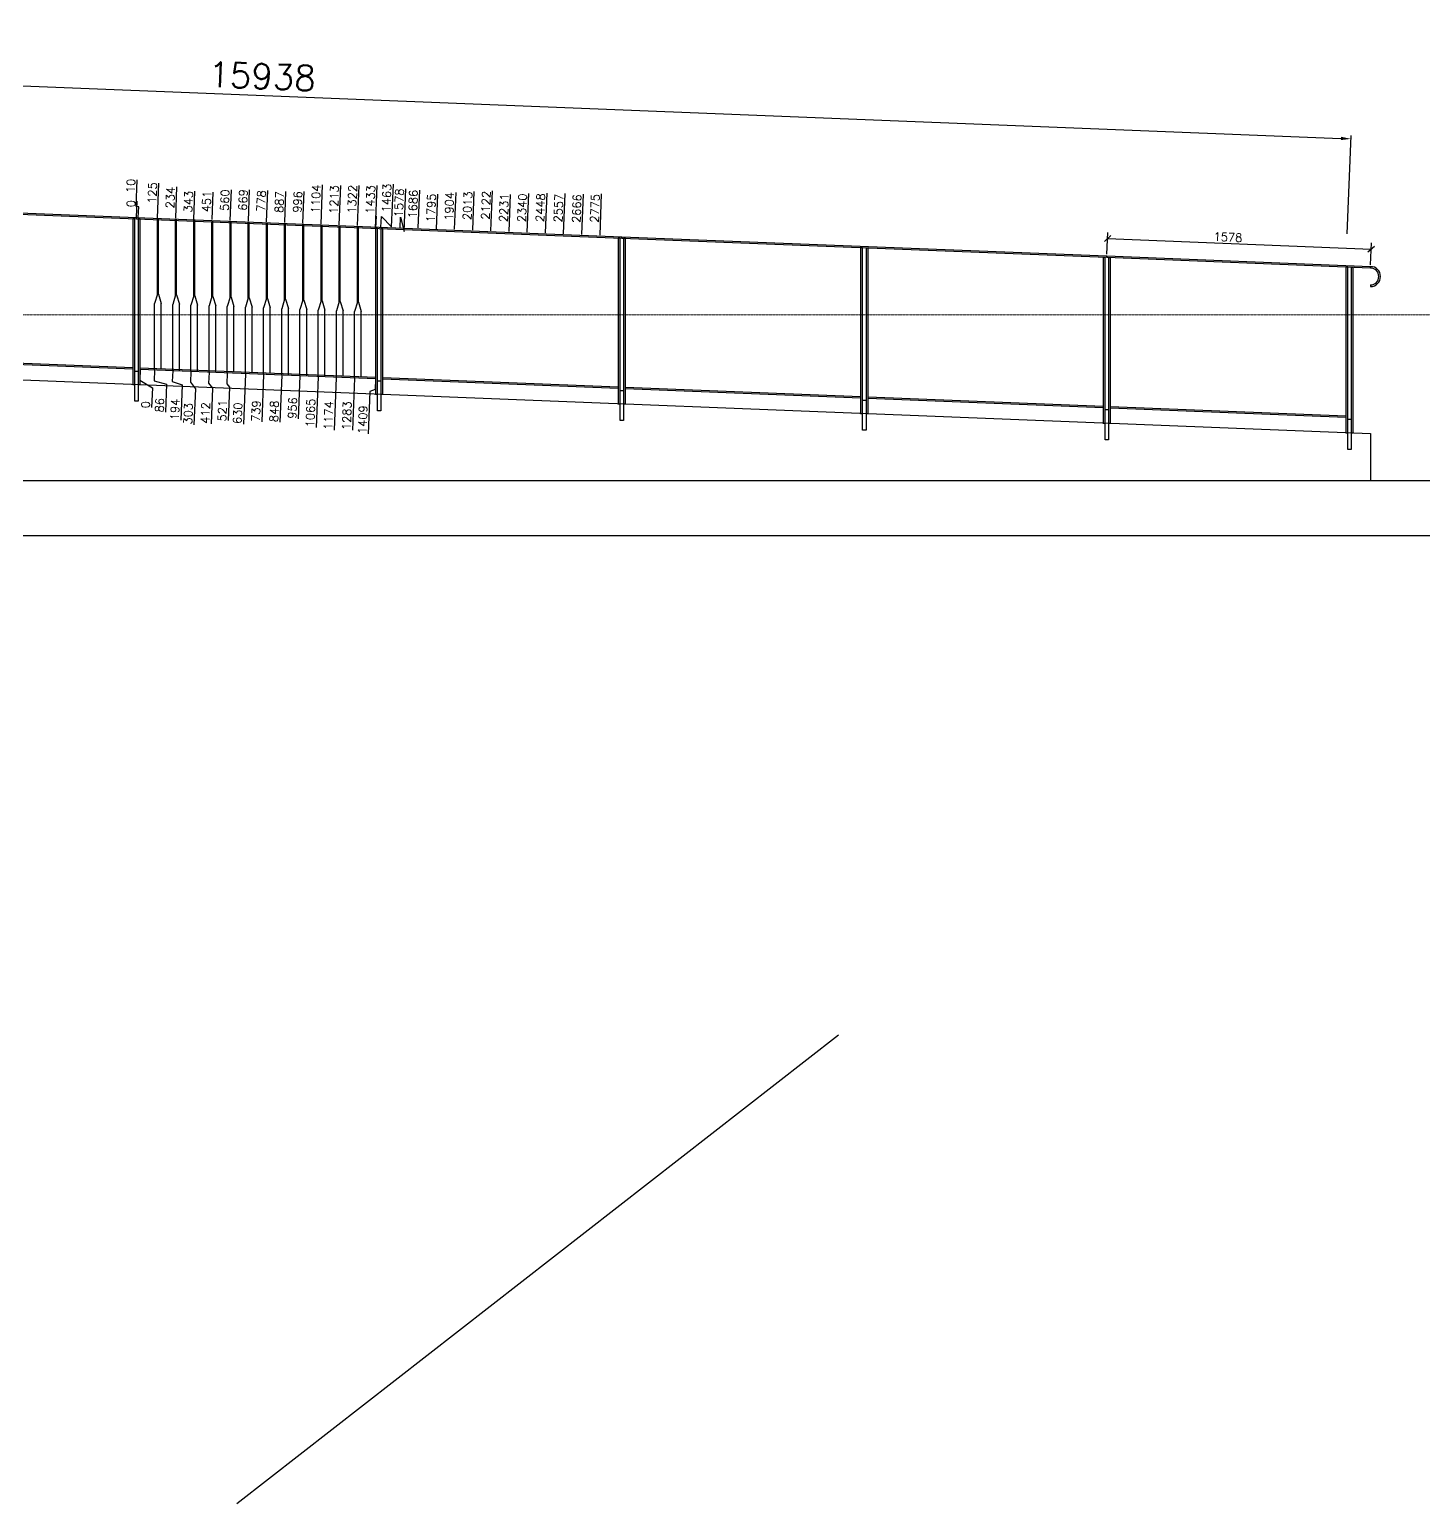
# Model space of a CAD drawing. Header units: millimetres. Extents: x -25270 to 56616, y 992 to 38275.
# Drawn here: x 15404 to 23747, y 992 to 9810 of the extents above; entities that cross this region are included whole.
import ezdxf

# ---------------------------------------------------------------- set-up
doc = ezdxf.new("R2010")
doc.units = ezdxf.units.MM
doc.linetypes.add('AXES2', pattern=[1.125, 0.75, -0.125, 0.125, -0.125])
doc.layers.add('AXES', color=1, linetype='AXES2', lineweight=13)
for name, color, linetype in [('Etat des lieux', 2, 'Continuous'), ('Garde Corps', 7, 'Continuous'), ('POTCACH', 7, 'Continuous')]:
    doc.layers.add(name, color=color, linetype=linetype)
doc.styles.add('CENTIEME', font='txt.shx', dxfattribs={"height": 150})
doc.styles.add('DETX4', font='romans.shx', dxfattribs={"height": 50})
doc.dimstyles.new('CUMULCENTIEME', dxfattribs={"dimtxt": 150, "dimasz": 60, "dimexe": 20, "dimexo": 200, "dimgap": 40, "dimtad": 1, "dimdec": 0, "dimzin": 9, "dimdsep": 46, "dimtxsty": 'CENTIEME', "dimcen": 0.09, "dimadec": 0, "dimazin": 0, "dimtfac": 1, "dimtdec": 0, "dimtofl": 0, "dimtmove": 0, "dimatfit": 3, "dimfxl": 1, "dimtolj": 1, "dimtzin": 0, "dimarcsym": 0})
doc.dimstyles.new('DETX4', dxfattribs={"dimtxt": 50, "dimasz": 37, "dimexe": 37, "dimexo": 10, "dimgap": 12, "dimtad": 1, "dimdec": 0, "dimdsep": 46, "dimtxsty": 'DETX4', "dimblk": 'OBLIQUE', "dimcen": 0.09, "dimadec": 0, "dimazin": 0, "dimtfac": 1, "dimtdec": 0, "dimtix": 1, "dimtofl": 0, "dimtmove": 0, "dimatfit": 3, "dimldrblk": 'OBLIQUE', "dimfxl": 1, "dimtolj": 1, "dimtzin": 0, "dimarcsym": 0})

# ---------------------------------------------------------------- blocks, each defined once
blk = doc.blocks.new('*D10')
at = {"color": 0, "lineweight": -2, "transparency": 16777216}
for p, q in [((7364.8, 9222.2), (7388.2, 9810.5)), ((7447.4, 9788.1), (23252.8, 9158.6)), ((23290.1, 8588), (23313.6, 9176.2))]:
    blk.add_line(p, q, dxfattribs=at)
at = {"color": 0, "transparency": 16777216}
for points in [[(7447.8, 9798.1), (7447, 9778.1), (7387.4, 9790.5)], [(23253.2, 9168.6), (23252.4, 9148.6), (23312.8, 9156.2)]]:
    blk.add_solid(points, dxfattribs=at)
at = {"layer": 'Defpoints', "color": 0, "transparency": 16777216}
for p in [(23312.8, 9156.2), (7356.8, 9022.4), (23282.2, 8388.1)]:
    blk.add_point(p, dxfattribs=at)
at = {"color": 0, "transparency": 16777216, "insert": (16796.5, 9530.8), "char_height": 150, "attachment_point": 5, "rotation": 357.71928, "style": 'CENTIEME'}
blk.add_mtext('\\A1;15938', dxfattribs=at)
blk = doc.blocks.new('_OBLIQUE')
at = {"color": 0, "linetype": 'ByBlock'}
blk.add_line((-0.5, -0.5), (0.5, 0.5), dxfattribs=at)
blk = doc.blocks.new('*D13')
at = {"color": 0, "lineweight": -2, "transparency": 16777216}
for p, q in [((21852.8, 8465.3), (21858, 8596.7)), ((21856.6, 8559.7), (23433.7, 8497)), ((23430, 8402.5), (23435.2, 8533.9))]:
    blk.add_line(p, q, dxfattribs=at)
at = {"layer": 'Defpoints', "color": 0, "transparency": 16777216}
for p in [(23433.7, 8497), (21852.4, 8455.3), (23429.6, 8392.5)]:
    blk.add_point(p, dxfattribs=at)
at = {"color": 0, "lineweight": -2, "transparency": 16777216, "xscale": 37, "yscale": 37, "zscale": 37}
for p, rotation in [((21856.6, 8559.7), 177.7209910914922), ((23433.7, 8497), 357.7209910914921)]:
    blk.add_blockref('_OBLIQUE', p, dxfattribs=dict(at, rotation=rotation))
at = {"color": 0, "transparency": 16777216, "insert": (22576.9, 8568.1), "char_height": 50, "attachment_point": 5, "rotation": 357.72099, "style": 'DETX4'}
blk.add_mtext('\\A1;1578', dxfattribs=at)
blk = doc.blocks.new('A$C643B79CD')
for p, q in [((17, 449), (17, 898)), ((23, 449), (23, 898)), ((17, 449), (23, 449)), ((0, 0), (0, 392.8)), ((40, 0), (40, 393.3))]:
    blk.add_line(p, q)
at = {"layer": 'POTCACH'}
for p, q in [((17, 449), (0, 392.8)), ((23, 449), (40, 393.3))]:
    blk.add_line(p, q, dxfattribs=at)
blk = doc.blocks.new('*D17')
at = {"color": 0, "lineweight": -2, "transparency": 16777216}
blk.add_line((16045.8, 8686.3), (16049.6, 8783.3), dxfattribs=at)
at = {"layer": 'Defpoints', "color": 0, "transparency": 16777216}
for p in [(16047.8, 8738), (16045.4, 8676.4), (16045.4, 8676.4)]:
    blk.add_point(p, dxfattribs=at)
at = {"color": 0, "transparency": 16777216, "insert": (16012, 8768.1), "char_height": 50, "attachment_point": 5, "rotation": 87.72099, "style": 'DETX4'}
blk.add_mtext('\\A1;0', dxfattribs=at)
blk = doc.blocks.new('*D18')
at = {"color": 0, "lineweight": -2, "transparency": 16777216}
blk.add_line((16170.5, 8681.4), (16178.9, 8891.2), dxfattribs=at)
at = {"layer": 'Defpoints', "color": 0, "transparency": 16777216}
for p in [(16173.6, 8757.9), (16045.4, 8676.4), (16170.1, 8671.4)]:
    blk.add_point(p, dxfattribs=at)
at = {"color": 0, "transparency": 16777216, "insert": (16139.5, 8832), "char_height": 50, "attachment_point": 5, "rotation": 87.72099, "style": 'DETX4'}
blk.add_mtext('\\A1;125', dxfattribs=at)
blk = doc.blocks.new('*D19')
at = {"color": 0, "lineweight": -2, "transparency": 16777216}
for p, q in [((16042.3, 8750.6), (16048.6, 8910.2)), ((16058.3, 8749.7), (16042.3, 8750.6)), ((16055.8, 8685.7), (16058.3, 8749.7))]:
    blk.add_line(p, q, dxfattribs=at)
at = {"layer": 'Defpoints', "color": 0, "transparency": 16777216}
for p in [(16045.2, 8824.5), (16045.4, 8676.4), (16055.4, 8675.7)]:
    blk.add_point(p, dxfattribs=at)
at = {"color": 0, "transparency": 16777216, "insert": (16010.2, 8874.8), "char_height": 50, "attachment_point": 5, "rotation": 87.72099, "style": 'DETX4'}
blk.add_mtext('\\A1;10', dxfattribs=at)
blk = doc.blocks.new('*D20')
at = {"color": 0, "lineweight": -2, "transparency": 16777216}
blk.add_line((16279.3, 8681.1), (16286.8, 8868.4), dxfattribs=at)
at = {"layer": 'Defpoints', "color": 0, "transparency": 16777216}
for p in [(16045.4, 8676.4), (16278.9, 8671.1), (16281.1, 8725.6)]:
    blk.add_point(p, dxfattribs=at)
at = {"color": 0, "transparency": 16777216, "insert": (16247.2, 8804.5), "char_height": 50, "attachment_point": 5, "rotation": 87.72099, "style": 'DETX4'}
blk.add_mtext('\\A1;234', dxfattribs=at)
blk = doc.blocks.new('*D21')
at = {"color": 0, "lineweight": -2, "transparency": 16777216}
blk.add_line((16388.1, 8672.7), (16394.9, 8843.3), dxfattribs=at)
at = {"layer": 'Defpoints', "color": 0, "transparency": 16777216}
for p in [(16045.4, 8676.4), (16387.7, 8662.7), (16389.3, 8702.8)]:
    blk.add_point(p, dxfattribs=at)
at = {"color": 0, "transparency": 16777216, "insert": (16355.3, 8780.5), "char_height": 50, "attachment_point": 5, "rotation": 87.72099, "style": 'DETX4'}
blk.add_mtext('\\A1;343', dxfattribs=at)
blk = doc.blocks.new('*D22')
at = {"color": 0, "lineweight": -2, "transparency": 16777216}
blk.add_line((16496.8, 8672.7), (16503.4, 8836.8), dxfattribs=at)
at = {"layer": 'Defpoints', "color": 0, "transparency": 16777216}
for p in [(16045.4, 8676.4), (16496.4, 8662.7), (16498.3, 8710.6)]:
    blk.add_point(p, dxfattribs=at)
at = {"color": 0, "transparency": 16777216, "insert": (16464.1, 8781.2), "char_height": 50, "attachment_point": 5, "rotation": 87.72099, "style": 'DETX4'}
blk.add_mtext('\\A1;451', dxfattribs=at)
blk = doc.blocks.new('*D23')
at = {"color": 0, "lineweight": -2, "transparency": 16777216}
blk.add_line((16605.6, 8668.1), (16612.9, 8852.1), dxfattribs=at)
at = {"layer": 'Defpoints', "color": 0, "transparency": 16777216}
for p in [(16045.4, 8676.4), (16605.2, 8658.1), (16607.3, 8711.7)]:
    blk.add_point(p, dxfattribs=at)
at = {"color": 0, "transparency": 16777216, "insert": (16573.4, 8789.4), "char_height": 50, "attachment_point": 5, "rotation": 87.72099, "style": 'DETX4'}
blk.add_mtext('\\A1;560', dxfattribs=at)
blk = doc.blocks.new('*D24')
at = {"color": 0, "lineweight": -2, "transparency": 16777216}
blk.add_line((16714.4, 8663.7), (16721.8, 8850.8), dxfattribs=at)
at = {"layer": 'Defpoints', "color": 0, "transparency": 16777216}
for p in [(16045.4, 8676.4), (16714, 8653.7), (16716.4, 8715.1)]:
    blk.add_point(p, dxfattribs=at)
at = {"color": 0, "transparency": 16777216, "insert": (16682.4, 8790.4), "char_height": 50, "attachment_point": 5, "rotation": 87.72099, "style": 'DETX4'}
blk.add_mtext('\\A1;669', dxfattribs=at)
blk = doc.blocks.new('*D25')
at = {"color": 0, "lineweight": -2, "transparency": 16777216}
blk.add_line((16823.1, 8659.4), (16830.6, 8847.4), dxfattribs=at)
at = {"layer": 'Defpoints', "color": 0, "transparency": 16777216}
for p in [(16045.4, 8676.4), (16822.7, 8649.4), (16825, 8707)]:
    blk.add_point(p, dxfattribs=at)
at = {"color": 0, "transparency": 16777216, "insert": (16791.1, 8784.7), "char_height": 50, "attachment_point": 5, "rotation": 87.72099, "style": 'DETX4'}
blk.add_mtext('\\A1;778', dxfattribs=at)
blk = doc.blocks.new('*D26')
at = {"color": 0, "lineweight": -2, "transparency": 16777216}
blk.add_line((16931.9, 8655.1), (16939.3, 8840.3), dxfattribs=at)
at = {"layer": 'Defpoints', "color": 0, "transparency": 16777216}
for p in [(16045.4, 8676.4), (16931.5, 8645.1), (16933.7, 8699.8)]:
    blk.add_point(p, dxfattribs=at)
at = {"color": 0, "transparency": 16777216, "insert": (16899.8, 8777.5), "char_height": 50, "attachment_point": 5, "rotation": 87.72099, "style": 'DETX4'}
blk.add_mtext('\\A1;887', dxfattribs=at)
blk = doc.blocks.new('*D27')
at = {"color": 0, "lineweight": -2, "transparency": 16777216}
blk.add_line((17040.7, 8650.8), (17048.3, 8841.3), dxfattribs=at)
at = {"layer": 'Defpoints', "color": 0, "transparency": 16777216}
for p in [(16045.4, 8676.4), (17042.7, 8700.9), (17040.3, 8640.8)]:
    blk.add_point(p, dxfattribs=at)
at = {"color": 0, "transparency": 16777216, "insert": (17008.7, 8778.6), "char_height": 50, "attachment_point": 5, "rotation": 87.72099, "style": 'DETX4'}
blk.add_mtext('\\A1;996', dxfattribs=at)
blk = doc.blocks.new('*D28')
at = {"color": 0, "lineweight": -2, "transparency": 16777216}
blk.add_line((17149.5, 8646.4), (17158.8, 8881.2), dxfattribs=at)
at = {"layer": 'Defpoints', "color": 0, "transparency": 16777216}
for p in [(16045.4, 8676.4), (17151.5, 8697.9), (17149.1, 8636.4)]:
    blk.add_point(p, dxfattribs=at)
at = {"color": 0, "transparency": 16777216, "insert": (17118.4, 8797), "char_height": 50, "attachment_point": 5, "rotation": 87.72099, "style": 'DETX4'}
blk.add_mtext('\\A1;1104', dxfattribs=at)
blk = doc.blocks.new('*D29')
at = {"color": 0, "lineweight": -2, "transparency": 16777216}
blk.add_line((17258.2, 8642.1), (17267.5, 8876.1), dxfattribs=at)
at = {"layer": 'Defpoints', "color": 0, "transparency": 16777216}
for p in [(16045.4, 8676.4), (17260.3, 8695.2), (17257.8, 8632.1)]:
    blk.add_point(p, dxfattribs=at)
at = {"color": 0, "transparency": 16777216, "insert": (17227.2, 8793.1), "char_height": 50, "attachment_point": 5, "rotation": 87.72099, "style": 'DETX4'}
blk.add_mtext('\\A1;1213', dxfattribs=at)
blk = doc.blocks.new('*D30')
at = {"color": 0, "lineweight": -2, "transparency": 16777216}
blk.add_line((17367, 8637.8), (17376.5, 8877.7), dxfattribs=at)
at = {"layer": 'Defpoints', "color": 0, "transparency": 16777216}
for p in [(16045.4, 8676.4), (17369.3, 8696.8), (17366.6, 8627.8)]:
    blk.add_point(p, dxfattribs=at)
at = {"color": 0, "transparency": 16777216, "insert": (17336.2, 8794.7), "char_height": 50, "attachment_point": 5, "rotation": 87.72099, "style": 'DETX4'}
blk.add_mtext('\\A1;1322', dxfattribs=at)
blk = doc.blocks.new('*D31')
at = {"color": 0, "lineweight": -2, "transparency": 16777216}
for p, q in [((17475.2, 8621.4), (17485.4, 8876.2)), ((17480.1, 8693.2), (17475.2, 8621.4)), ((17477.5, 8629.2), (17480.1, 8693.2))]:
    blk.add_line(p, q, dxfattribs=at)
at = {"layer": 'Defpoints', "color": 0, "transparency": 16777216}
for p in [(16045.4, 8676.4), (17478.2, 8695.3), (17477.1, 8619.2)]:
    blk.add_point(p, dxfattribs=at)
at = {"color": 0, "transparency": 16777216, "insert": (17445, 8793.2), "char_height": 50, "attachment_point": 5, "rotation": 87.72099, "style": 'DETX4'}
blk.add_mtext('\\A1;1433', dxfattribs=at)
blk = doc.blocks.new('*D32')
at = {"color": 0, "lineweight": -2, "transparency": 16777216}
for p, q in [((17571.8, 8630.2), (17581.9, 8885.1)), ((17507.5, 8627.9), (17510.1, 8691.9)), ((17510.1, 8691.9), (17571.8, 8630.2))]:
    blk.add_line(p, q, dxfattribs=at)
at = {"layer": 'Defpoints', "color": 0, "transparency": 16777216}
for p in [(16045.4, 8676.4), (17574.7, 8704.2), (17507.1, 8617.9)]:
    blk.add_point(p, dxfattribs=at)
at = {"color": 0, "transparency": 16777216, "insert": (17541.6, 8802.1), "char_height": 50, "attachment_point": 5, "rotation": 87.72099, "style": 'DETX4'}
blk.add_mtext('\\A1;1463', dxfattribs=at)
blk = doc.blocks.new('*D37')
at = {"color": 0, "lineweight": -2, "transparency": 16777216}
for p, q in [((17646.4, 8601.4), (17656.6, 8856.3)), ((17622.3, 8623.6), (17624.8, 8687.6)), ((17624.8, 8687.6), (17646.4, 8601.4))]:
    blk.add_line(p, q, dxfattribs=at)
at = {"layer": 'Defpoints', "color": 0, "transparency": 16777216}
for p in [(16045.4, 8676.4), (17649.4, 8675.4), (17621.9, 8613.6)]:
    blk.add_point(p, dxfattribs=at)
at = {"color": 0, "transparency": 16777216, "insert": (17616.2, 8773.3), "char_height": 50, "attachment_point": 5, "rotation": 87.72099, "style": 'DETX4'}
blk.add_mtext('\\A1;1578', dxfattribs=at)
blk = doc.blocks.new('*D38')
at = {"color": 0, "lineweight": -2, "transparency": 16777216}
blk.add_line((17731.1, 8623.3), (17740, 8848.7), dxfattribs=at)
at = {"layer": 'Defpoints', "color": 0, "transparency": 16777216}
for p in [(16045.4, 8676.4), (17732.8, 8667.8), (17730.7, 8613.3)]:
    blk.add_point(p, dxfattribs=at)
at = {"color": 0, "transparency": 16777216, "insert": (17699.7, 8765.7), "char_height": 50, "attachment_point": 5, "rotation": 87.72099, "style": 'DETX4'}
blk.add_mtext('\\A1;1686', dxfattribs=at)
blk = doc.blocks.new('*D39')
at = {"color": 0, "lineweight": -2, "transparency": 16777216}
blk.add_line((17839.8, 8615), (17848.2, 8825.9), dxfattribs=at)
at = {"layer": 'Defpoints', "color": 0, "transparency": 16777216}
for p in [(16045.4, 8676.4), (17841, 8645), (17839.4, 8605)]:
    blk.add_point(p, dxfattribs=at)
at = {"color": 0, "transparency": 16777216, "insert": (17807.9, 8742.9), "char_height": 50, "attachment_point": 5, "rotation": 87.72099, "style": 'DETX4'}
blk.add_mtext('\\A1;1795', dxfattribs=at)
blk = doc.blocks.new('*D40')
at = {"color": 0, "lineweight": -2, "transparency": 16777216}
blk.add_line((17948.6, 8615), (17957.4, 8836.1), dxfattribs=at)
at = {"layer": 'Defpoints', "color": 0, "transparency": 16777216}
for p in [(16045.4, 8676.4), (17950.1, 8652.8), (17948.2, 8605)]:
    blk.add_point(p, dxfattribs=at)
at = {"color": 0, "transparency": 16777216, "insert": (17917, 8751.9), "char_height": 50, "attachment_point": 5, "rotation": 87.72099, "style": 'DETX4'}
blk.add_mtext('\\A1;1904', dxfattribs=at)
blk = doc.blocks.new('*D41')
at = {"color": 0, "lineweight": -2, "transparency": 16777216}
blk.add_line((18057.4, 8610.3), (18066.6, 8841.9), dxfattribs=at)
at = {"layer": 'Defpoints', "color": 0, "transparency": 16777216}
for p in [(16045.4, 8676.4), (18059.1, 8653.9), (18057, 8600.3)]:
    blk.add_point(p, dxfattribs=at)
at = {"color": 0, "transparency": 16777216, "insert": (18026.1, 8755.4), "char_height": 50, "attachment_point": 5, "rotation": 87.72099, "style": 'DETX4'}
blk.add_mtext('\\A1;2013', dxfattribs=at)
blk = doc.blocks.new('*D42')
at = {"color": 0, "lineweight": -2, "transparency": 16777216}
blk.add_line((18166.1, 8606), (18175.7, 8845.4), dxfattribs=at)
at = {"layer": 'Defpoints', "color": 0, "transparency": 16777216}
for p in [(16045.4, 8676.4), (18168.2, 8657.4), (18165.7, 8596)]:
    blk.add_point(p, dxfattribs=at)
at = {"color": 0, "transparency": 16777216, "insert": (18135.2, 8758.8), "char_height": 50, "attachment_point": 5, "rotation": 87.72099, "style": 'DETX4'}
blk.add_mtext('\\A1;2122', dxfattribs=at)
blk = doc.blocks.new('*D43')
at = {"color": 0, "lineweight": -2, "transparency": 16777216}
blk.add_line((18274.9, 8601.6), (18283.7, 8823), dxfattribs=at)
at = {"layer": 'Defpoints', "color": 0, "transparency": 16777216}
for p in [(16045.4, 8676.4), (18276.8, 8649.2), (18274.5, 8591.6)]:
    blk.add_point(p, dxfattribs=at)
at = {"color": 0, "transparency": 16777216, "insert": (18243.5, 8743.6), "char_height": 50, "attachment_point": 5, "rotation": 87.72099, "style": 'DETX4'}
blk.add_mtext('\\A1;2231', dxfattribs=at)
blk = doc.blocks.new('*D44')
at = {"color": 0, "lineweight": -2, "transparency": 16777216}
blk.add_line((18383.7, 8597.3), (18392.9, 8830.1), dxfattribs=at)
at = {"layer": 'Defpoints', "color": 0, "transparency": 16777216}
for p in [(16045.4, 8676.4), (18383.3, 8587.3), (18385.5, 8642.1)]:
    blk.add_point(p, dxfattribs=at)
at = {"color": 0, "transparency": 16777216, "insert": (18352.5, 8743.5), "char_height": 50, "attachment_point": 5, "rotation": 87.72099, "style": 'DETX4'}
blk.add_mtext('\\A1;2340', dxfattribs=at)
blk = doc.blocks.new('*D33')
at = {"color": 0, "lineweight": -2, "transparency": 16777216}
blk.add_line((18492.4, 8593), (18501.9, 8831.1), dxfattribs=at)
at = {"layer": 'Defpoints', "color": 0, "transparency": 16777216}
for p in [(16045.4, 8676.4), (18494.4, 8643.1), (18492, 8583)]:
    blk.add_point(p, dxfattribs=at)
at = {"color": 0, "transparency": 16777216, "insert": (18461.4, 8744.6), "char_height": 50, "attachment_point": 5, "rotation": 87.72099, "style": 'DETX4'}
blk.add_mtext('\\A1;2448', dxfattribs=at)
blk = doc.blocks.new('*D34')
at = {"color": 0, "lineweight": -2, "transparency": 16777216}
blk.add_line((18601.2, 8588.6), (18610.7, 8828.2), dxfattribs=at)
at = {"layer": 'Defpoints', "color": 0, "transparency": 16777216}
for p in [(16045.4, 8676.4), (18600.8, 8578.7), (18603.3, 8640.1)]:
    blk.add_point(p, dxfattribs=at)
at = {"color": 0, "transparency": 16777216, "insert": (18570.3, 8741.6), "char_height": 50, "attachment_point": 5, "rotation": 87.72099, "style": 'DETX4'}
blk.add_mtext('\\A1;2557', dxfattribs=at)
blk = doc.blocks.new('*D35')
at = {"color": 0, "lineweight": -2, "transparency": 16777216}
blk.add_line((18710, 8584.3), (18719.6, 8825.5), dxfattribs=at)
at = {"layer": 'Defpoints', "color": 0, "transparency": 16777216}
for p in [(16045.4, 8676.4), (18709.6, 8574.3), (18712.1, 8637.4)]:
    blk.add_point(p, dxfattribs=at)
at = {"color": 0, "transparency": 16777216, "insert": (18679.1, 8738.9), "char_height": 50, "attachment_point": 5, "rotation": 87.72099, "style": 'DETX4'}
blk.add_mtext('\\A1;2666', dxfattribs=at)
blk = doc.blocks.new('*D36')
at = {"color": 0, "lineweight": -2, "transparency": 16777216}
blk.add_line((18818.7, 8580), (18828.6, 8827), dxfattribs=at)
at = {"layer": 'Defpoints', "color": 0, "transparency": 16777216}
for p in [(16045.4, 8676.4), (18818.4, 8570), (18821.1, 8639)]:
    blk.add_point(p, dxfattribs=at)
at = {"color": 0, "transparency": 16777216, "insert": (18788.1, 8740.5), "char_height": 50, "attachment_point": 5, "rotation": 87.72099, "style": 'DETX4'}
blk.add_mtext('\\A1;2775', dxfattribs=at)
blk = doc.blocks.new('*D45')
at = {"color": 0, "lineweight": -2, "transparency": 16777216}
for p, q in [((16067, 7775.6), (16064.4, 7711.6)), ((16064.4, 7711.6), (16140.2, 7667.1)), ((16140.2, 7667.1), (16135.4, 7547.9))]:
    blk.add_line(p, q, dxfattribs=at)
at = {"layer": 'Defpoints', "color": 0, "transparency": 16777216}
for p in [(16067.4, 7785.6), (16067.4, 7780.6), (16137.2, 7593.2)]:
    blk.add_point(p, dxfattribs=at)
at = {"color": 0, "transparency": 16777216, "insert": (16099.1, 7566), "char_height": 50, "attachment_point": 5, "rotation": 87.72099, "style": 'DETX4'}
blk.add_mtext('\\A1;0', dxfattribs=at)
blk = doc.blocks.new('*D46')
at = {"color": 0, "lineweight": -2, "transparency": 16777216}
for p, q in [((16152.7, 7772.2), (16150.2, 7708.2)), ((16150.2, 7708.2), (16225.2, 7687.7)), ((16225.2, 7687.7), (16218.6, 7520.9))]:
    blk.add_line(p, q, dxfattribs=at)
at = {"layer": 'Defpoints', "color": 0, "transparency": 16777216}
for p in [(16067.4, 7780.6), (16153.1, 7782.2), (16222.3, 7613.8)]:
    blk.add_point(p, dxfattribs=at)
at = {"color": 0, "transparency": 16777216, "insert": (16183.2, 7562.8), "char_height": 50, "attachment_point": 5, "rotation": 87.72099, "style": 'DETX4'}
blk.add_mtext('\\A1;86', dxfattribs=at)
blk = doc.blocks.new('*D47')
at = {"color": 0, "lineweight": -2, "transparency": 16777216}
for p, q in [((16261.5, 7767.8), (16259, 7703.9)), ((16259, 7703.9), (16318, 7683.5)), ((16318, 7683.5), (16309.7, 7473.8))]:
    blk.add_line(p, q, dxfattribs=at)
at = {"layer": 'Defpoints', "color": 0, "transparency": 16777216}
for p in [(16067.4, 7780.6), (16261.9, 7777.8), (16315.1, 7609.5)]:
    blk.add_point(p, dxfattribs=at)
at = {"color": 0, "transparency": 16777216, "insert": (16275.2, 7537.1), "char_height": 50, "attachment_point": 5, "rotation": 87.72099, "style": 'DETX4'}
blk.add_mtext('\\A1;194', dxfattribs=at)
blk = doc.blocks.new('*D48')
at = {"color": 0, "lineweight": -2, "transparency": 16777216}
for p, q in [((16370.3, 7763.5), (16367.7, 7699.6)), ((16367.7, 7699.6), (16397.1, 7660.3)), ((16397.1, 7660.3), (16388.5, 7445.9))]:
    blk.add_line(p, q, dxfattribs=at)
at = {"layer": 'Defpoints', "color": 0, "transparency": 16777216}
for p in [(16067.4, 7780.6), (16370.7, 7773.5), (16394.1, 7586.3)]:
    blk.add_point(p, dxfattribs=at)
at = {"color": 0, "transparency": 16777216, "insert": (16354.1, 7511.6), "char_height": 50, "attachment_point": 5, "rotation": 87.72099, "style": 'DETX4'}
blk.add_mtext('\\A1;303', dxfattribs=at)
blk = doc.blocks.new('*D49')
at = {"color": 0, "lineweight": -2, "transparency": 16777216}
for p, q in [((16479, 7759.2), (16476.5, 7695.2)), ((16476.5, 7695.2), (16500.2, 7664.6)), ((16500.2, 7664.6), (16491.6, 7450.2))]:
    blk.add_line(p, q, dxfattribs=at)
at = {"layer": 'Defpoints', "color": 0, "transparency": 16777216}
for p in [(16067.4, 7780.6), (16479.4, 7769.2), (16497.2, 7590.6)]:
    blk.add_point(p, dxfattribs=at)
at = {"color": 0, "transparency": 16777216, "insert": (16457.2, 7515.9), "char_height": 50, "attachment_point": 5, "rotation": 87.72099, "style": 'DETX4'}
blk.add_mtext('\\A1;412', dxfattribs=at)
blk = doc.blocks.new('*D50')
at = {"color": 0, "lineweight": -2, "transparency": 16777216}
for p, q in [((16587.8, 7754.8), (16585.3, 7690.9)), ((16585.3, 7690.9), (16600.7, 7671.4)), ((16600.7, 7671.4), (16592.7, 7471.3))]:
    blk.add_line(p, q, dxfattribs=at)
at = {"layer": 'Defpoints', "color": 0, "transparency": 16777216}
for p in [(16067.4, 7780.6), (16588.2, 7764.8), (16597.7, 7597.5)]:
    blk.add_point(p, dxfattribs=at)
at = {"color": 0, "transparency": 16777216, "insert": (16558, 7529.9), "char_height": 50, "attachment_point": 5, "rotation": 87.72099, "style": 'DETX4'}
blk.add_mtext('\\A1;521', dxfattribs=at)
blk = doc.blocks.new('*D51')
at = {"color": 0, "lineweight": -2, "transparency": 16777216}
blk.add_line((16696.6, 7750.5), (16684.6, 7449.9), dxfattribs=at)
at = {"layer": 'Defpoints', "color": 0, "transparency": 16777216}
for p in [(16067.4, 7780.6), (16697, 7760.5), (16690.1, 7588)]:
    blk.add_point(p, dxfattribs=at)
at = {"color": 0, "transparency": 16777216, "insert": (16650.2, 7514.4), "char_height": 50, "attachment_point": 5, "rotation": 87.72099, "style": 'DETX4'}
blk.add_mtext('\\A1;630', dxfattribs=at)
blk = doc.blocks.new('*D52')
at = {"color": 0, "lineweight": -2, "transparency": 16777216}
blk.add_line((16805.4, 7746.2), (16794.1, 7463), dxfattribs=at)
at = {"layer": 'Defpoints', "color": 0, "transparency": 16777216}
for p in [(16067.4, 7780.6), (16805.7, 7756.2), (16799.6, 7601.1)]:
    blk.add_point(p, dxfattribs=at)
at = {"color": 0, "transparency": 16777216, "insert": (16759.6, 7527.5), "char_height": 50, "attachment_point": 5, "rotation": 87.72099, "style": 'DETX4'}
blk.add_mtext('\\A1;739', dxfattribs=at)
blk = doc.blocks.new('*D53')
at = {"color": 0, "lineweight": -2, "transparency": 16777216}
blk.add_line((16914.1, 7741.9), (16902.9, 7460.4), dxfattribs=at)
at = {"layer": 'Defpoints', "color": 0, "transparency": 16777216}
for p in [(16067.4, 7780.6), (16914.5, 7751.9), (16908.5, 7600.9)]:
    blk.add_point(p, dxfattribs=at)
at = {"color": 0, "transparency": 16777216, "insert": (16868.5, 7526.1), "char_height": 50, "attachment_point": 5, "rotation": 87.72099, "style": 'DETX4'}
blk.add_mtext('\\A1;848', dxfattribs=at)
blk = doc.blocks.new('*D54')
at = {"color": 0, "lineweight": -2, "transparency": 16777216}
blk.add_line((17022.9, 7737.5), (17012.6, 7480.1), dxfattribs=at)
at = {"layer": 'Defpoints', "color": 0, "transparency": 16777216}
for p in [(16067.4, 7780.6), (17023.3, 7747.5), (17018.2, 7620.6)]:
    blk.add_point(p, dxfattribs=at)
at = {"color": 0, "transparency": 16777216, "insert": (16978.2, 7545.8), "char_height": 50, "attachment_point": 5, "rotation": 87.72099, "style": 'DETX4'}
blk.add_mtext('\\A1;956', dxfattribs=at)
blk = doc.blocks.new('*D55')
at = {"color": 0, "lineweight": -2, "transparency": 16777216}
blk.add_line((17131.7, 7733.2), (17119.6, 7430.1), dxfattribs=at)
at = {"layer": 'Defpoints', "color": 0, "transparency": 16777216}
for p in [(16067.4, 7780.6), (17132.1, 7743.2), (17126.8, 7611)]:
    blk.add_point(p, dxfattribs=at)
at = {"color": 0, "transparency": 16777216, "insert": (17086, 7516), "char_height": 50, "attachment_point": 5, "rotation": 87.72099, "style": 'DETX4'}
blk.add_mtext('\\A1;1065', dxfattribs=at)
blk = doc.blocks.new('*D56')
at = {"color": 0, "lineweight": -2, "transparency": 16777216}
blk.add_line((17240.4, 7728.9), (17227.9, 7413.2), dxfattribs=at)
at = {"layer": 'Defpoints', "color": 0, "transparency": 16777216}
for p in [(16067.4, 7780.6), (17240.8, 7738.9), (17235.2, 7596.5)]:
    blk.add_point(p, dxfattribs=at)
at = {"color": 0, "transparency": 16777216, "insert": (17194.3, 7500.3), "char_height": 50, "attachment_point": 5, "rotation": 87.72099, "style": 'DETX4'}
blk.add_mtext('\\A1;1174', dxfattribs=at)
blk = doc.blocks.new('*D57')
at = {"color": 0, "lineweight": -2, "transparency": 16777216}
blk.add_line((17349.2, 7724.5), (17336.8, 7413.8), dxfattribs=at)
at = {"layer": 'Defpoints', "color": 0, "transparency": 16777216}
for p in [(16067.4, 7780.6), (17349.6, 7734.5), (17344, 7594.7)]:
    blk.add_point(p, dxfattribs=at)
at = {"color": 0, "transparency": 16777216, "insert": (17303.2, 7499.7), "char_height": 50, "attachment_point": 5, "rotation": 87.72099, "style": 'DETX4'}
blk.add_mtext('\\A1;1283', dxfattribs=at)
blk = doc.blocks.new('*D58')
at = {"color": 0, "lineweight": -2, "transparency": 16777216}
for p, q in [((17474.7, 7719.6), (17472.2, 7655.6)), ((17442.2, 7643.8), (17432.2, 7391.3)), ((17472.2, 7655.6), (17442.2, 7643.8))]:
    blk.add_line(p, q, dxfattribs=at)
at = {"layer": 'Defpoints', "color": 0, "transparency": 16777216}
for p in [(16067.4, 7780.6), (17475.1, 7729.5), (17439.3, 7569.8)]:
    blk.add_point(p, dxfattribs=at)
at = {"color": 0, "transparency": 16777216, "insert": (17398.5, 7476), "char_height": 50, "attachment_point": 5, "rotation": 87.72099, "style": 'DETX4'}
blk.add_mtext('\\A1;1409', dxfattribs=at)

msp = doc.modelspace()

# ---------------------------------------------------------------- linework, layer by layer
for p, q in [((23429.6, 8382.5), (23429.6, 8392.5)), ((23429.6, 8282.5), (23429.6, 8272.5)), ((7222.8, 8037.5), (23430, 7392.5)), ((23430, 7392.5), (23430, 7112.5))]:
    msp.add_line(p, q)
for points in [[(13141.8, 8801.9), (16045.4, 8686.4), (16045.4, 8676.4), (13141.8, 8791.9)], [(16045.4, 8686.4), (18948.9, 8570.8), (18948.9, 8560.8), (16045.4, 8676.4)], [(18948.9, 8570.8), (21852.4, 8455.3), (21852.4, 8445.3), (18948.9, 8560.8)], [(21852.4, 8455.3), (23429.6, 8392.5), (23429.6, 8382.5), (21852.4, 8445.3)], [(14615.6, 7843.3), (16023.4, 7787.3), (16023.4, 7777.3), (14615.6, 7833.3)], [(16035.4, 7767), (16055.4, 7767), (16055.4, 7587), (16035.4, 7587)], [(16067.4, 7785.6), (17475.1, 7729.5), (17475.1, 7719.5), (16067.4, 7775.6)], [(16067.4, 7785.6), (17475.1, 7729.5), (17475.1, 7719.5), (16067.4, 7775.6)], [(17487.1, 7709.2), (17507.1, 7709.2), (17507.1, 7529.2), (17487.1, 7529.2)], [(17519.1, 7727.8), (18926.9, 7671.8), (18926.9, 7661.8), (17519.1, 7717.8)], [(18938.9, 7651.4), (18958.9, 7651.4), (18958.9, 7471.4), (18938.9, 7471.4)], [(18970.9, 7670), (20378.6, 7614), (20378.6, 7604), (18970.9, 7660)], [(20390.6, 7593.7), (20410.6, 7593.7), (20410.6, 7413.7), (20390.6, 7413.7)], [(20422.6, 7612.2), (21830.4, 7556.2), (21830.4, 7546.2), (20422.6, 7602.2)], [(21842.4, 7535.9), (21862.4, 7535.9), (21862.4, 7355.9), (21842.4, 7355.9)], [(21874.4, 7554.5), (23282.2, 7498.4), (23282.2, 7488.4), (21874.4, 7544.5)], [(23294.2, 7478.1), (23314.2, 7478.1), (23314.2, 7298.1), (23294.2, 7298.1)]]:
    msp.add_lwpolyline(points, close=True)
for radius in [60, 50]:
    msp.add_arc((23429.6, 8332.5), radius, 270, 90)
at = {"layer": 'AXES'}
msp.add_line((7222.8, 8102.5), (25294.7, 8102.5), dxfattribs=at)
at = {"layer": 'Etat des lieux'}
msp.add_line((16645.8, 991.5), (20245.8, 3795.5), dxfattribs=at)
at = {"layer": 'POTCACH'}
for p, q in [((7222.8, 7112.5), (25294.7, 7112.5)), ((7222.8, 6782.5), (25294.7, 6782.5))]:
    msp.add_line(p, q, dxfattribs=at)
for points in [[(16023.4, 7687), (16035.4, 7687), (16035.4, 8677), (16023.4, 8677)], [(16055.4, 7685.7), (16067.4, 7685.7), (16067.4, 8675.7), (16055.4, 8675.7)], [(17475.1, 7629.2), (17487.1, 7629.2), (17487.1, 8619.2), (17475.1, 8619.2)], [(17507.1, 7627.9), (17519.1, 7627.9), (17519.1, 8617.9), (17507.1, 8617.9)], [(18926.9, 7571.4), (18938.9, 7571.4), (18938.9, 8561.4), (18926.9, 8561.4)], [(18958.9, 7570.2), (18970.9, 7570.2), (18970.9, 8560.2), (18958.9, 8560.2)], [(20378.6, 7513.7), (20390.6, 7513.7), (20390.6, 8503.7), (20378.6, 8503.7)], [(20410.6, 7512.4), (20422.6, 7512.4), (20422.6, 8502.4), (20410.6, 8502.4)], [(21830.4, 7455.9), (21842.4, 7455.9), (21842.4, 8445.9), (21830.4, 8445.9)], [(21862.4, 7454.6), (21874.4, 7454.6), (21874.4, 8444.6), (21862.4, 8444.6)], [(23282.2, 7398.1), (23294.2, 7398.1), (23294.2, 8388.1), (23282.2, 8388.1)], [(23314.2, 7396.8), (23326.2, 7396.8), (23326.2, 8386.8), (23314.2, 8386.8)]]:
    msp.add_lwpolyline(points, close=True, dxfattribs=at)

# ---------------------------------------------------------------- block references
at = {"layer": 'Garde Corps'}
for p in [(16153.1, 7777.4), (16261.9, 7773.1), (16370.7, 7768.7), (16479.4, 7764.4), (16588.2, 7760.1), (16697, 7755.7), (16805.7, 7751.4), (16914.5, 7747.1), (17023.3, 7742.8), (17132.1, 7738.4), (17240.8, 7734.1), (17349.6, 7729.8)]:
    msp.add_blockref('A$C643B79CD', p, dxfattribs=at)

# ---------------------------------------------------------------- dimensions: what is measured, and where the dimension line sits
for base, p1, p2, angle, dimstyle, picture, middle in [((23312.8, 9156.2), (7356.8, 9022.4), (23282.2, 8388.1), 357.71928, 'CUMULCENTIEME', '*D10', (16791.9, 9415.9)), ((23433.7, 8497), (21852.4, 8455.3), (23429.6, 8392.5), 357.72099, 'DETX4', '*D13', (22575.4, 8531.1))]:
    dim = msp.add_linear_dim(base=base, p1=p1, p2=p2, angle=angle, dimstyle=dimstyle)
    dim.commit()
    dim.dimension.update_dxf_attribs({"geometry": picture, "text_midpoint": middle, "dimtype": 161})
for feature_location, offset, origin, picture, middle in [((16055.4, 8675.7), (-10.1, 148.8), (16045.4, 8676.4), '*D19', (16010.2, 8874.8)), ((16170.1, 8671.4), (3.4, 86.5), (16045.4, 8676.4), '*D18', (16139.5, 8832)), ((17507.1, 8617.9), (67.6, 86.2), (16045.4, 8676.4), '*D32', (17541.6, 8802.1)), ((17149.1, 8636.4), (2.4, 61.5), (16045.4, 8676.4), '*D28', (17118.4, 8797)), ((17366.6, 8627.8), (2.7, 69), (16045.4, 8676.4), '*D30', (17336.2, 8794.7)), ((17477.1, 8619.2), (1, 76.1), (16045.4, 8676.4), '*D31', (17445, 8793.2)), ((17257.8, 8632.1), (2.5, 63.1), (16045.4, 8676.4), '*D29', (17227.2, 8793.1)), ((16278.9058, 8671.06), (2.1692, 54.5071), (16045.3685, 8676.357), '*D20', (16247.1852, 8804.4533)), ((17621.897, 8613.6156), (27.4768, 61.7371), (16045.3685, 8676.357), '*D37', (17616.2413, 8773.2715)), ((16605.2, 8658.1), (2.1, 53.6), (16045.4, 8676.4), '*D23', (16573.4, 8789.4)), ((16714, 8653.7), (2.4, 61.4), (16045.4, 8676.4), '*D24', (16682.4, 8790.4)), ((17730.7, 8613.3), (2.2, 54.5), (16045.4, 8676.4), '*D38', (17699.7, 8765.7)), ((16822.7, 8649.4), (2.3, 57.6), (16045.4, 8676.4), '*D25', (16791.1, 8784.7)), ((18165.7, 8596), (2.4, 61.4), (16045.4, 8676.4), '*D42', (18135.2, 8758.8)), ((16387.7, 8662.7), (1.6, 40.1), (16045.4, 8676.4), '*D21', (16355.3, 8780.5)), ((18057, 8600.3), (2.1, 53.6), (16045.4, 8676.4), '*D41', (18026.1, 8755.4)), ((17040.3, 8640.8), (2.4, 60.1), (16045.4, 8676.4), '*D27', (17008.7, 8778.6)), ((16931.5, 8645.1), (2.2, 54.7), (16045.4, 8676.4), '*D26', (16899.8, 8777.5)), ((16496.4, 8662.7), (1.9, 47.9), (16045.4, 8676.4), '*D22', (16464.1, 8781.2)), ((17948.2, 8605), (1.9, 47.9), (16045.4, 8676.4), '*D40', (17917, 8751.9)), ((18492, 8583), (2.4, 60.1), (16045.4, 8676.4), '*D33', (18461.4, 8744.6)), ((18383.3, 8587.3), (2.2, 54.7), (16045.4, 8676.4), '*D44', (18352.5, 8743.5)), ((18600.8, 8578.7), (2.4, 61.5), (16045.4, 8676.4), '*D34', (18570.3, 8741.6)), ((18818.4, 8570), (2.7, 69), (16045.4, 8676.4), '*D36', (18788.1, 8740.5)), ((17839.4, 8605), (1.6, 40.1), (16045.4, 8676.4), '*D39', (17807.9, 8742.9)), ((18709.6, 8574.3), (2.5, 63.1), (16045.4, 8676.4), '*D35', (18679.1, 8738.9)), ((18274.5, 8591.6), (2.3, 57.6), (16045.4, 8676.4), '*D43', (18243.5, 8743.6)), ((16045.3685167, 8676.3570014), (2.4528966, 61.6349051), (16045.3685167, 8676.3570014), '*D17', (16011.9906299, 8768.1072305)), ((16067.3685167, 7785.5685385), (69.872424, -192.3650223), (16067.3685167, 7780.5645806), '*D45', (16099.1302559, 7566.0308557)), ((16153.1, 7782.2), (69.2, -168.4), (16067.4, 7780.6), '*D46', (16183.2, 7562.8)), ((16261.9058, 7777.8265), (53.1753, -168.3172), (16067.3685, 7780.5646), '*D47', (16275.1715, 7537.1343)), ((16370.7, 7773.5), (23.4, -187.2), (16067.4, 7780.6), '*D48', (16354.1, 7511.6)), ((16479.4, 7769.2), (17.8, -178.5), (16067.4, 7780.6), '*D49', (16457.2, 7515.9)), ((16588.2, 7764.8), (9.5, -167.3), (16067.4, 7780.6), '*D50', (16558, 7529.9)), ((16697, 7760.5), (-6.9, -172.5), (16067.4, 7780.6), '*D51', (16650.2, 7514.4)), ((16805.7, 7756.2), (-6.2, -155.1), (16067.4, 7780.6), '*D52', (16759.6, 7527.5)), ((16914.5, 7751.9), (-6, -151), (16067.4, 7780.6), '*D53', (16868.5, 7526.1)), ((17023.3, 7747.5), (-5.1, -127), (16067.4, 7780.6), '*D54', (16978.2, 7545.8)), ((17132.1, 7743.2), (-5.3, -132.2), (16067.4, 7780.6), '*D55', (17086, 7516)), ((17240.8, 7738.9), (-5.7, -142.4), (16067.4, 7780.6), '*D56', (17194.3, 7500.3)), ((17349.6, 7734.5), (-5.6, -139.9), (16067.4, 7780.6), '*D57', (17303.2, 7499.7)), ((17475.1, 7729.5), (-35.8, -159.7), (16067.4, 7780.6), '*D58', (17398.5, 7476))]:
    dim = msp.add_ordinate_dim(feature_location=feature_location, offset=offset, dtype=1, origin=origin, dimstyle='DETX4')
    dim.commit()
    dim.dimension.update_dxf_attribs({"geometry": picture, "text_midpoint": middle})

doc.saveas('drawing.dxf')
